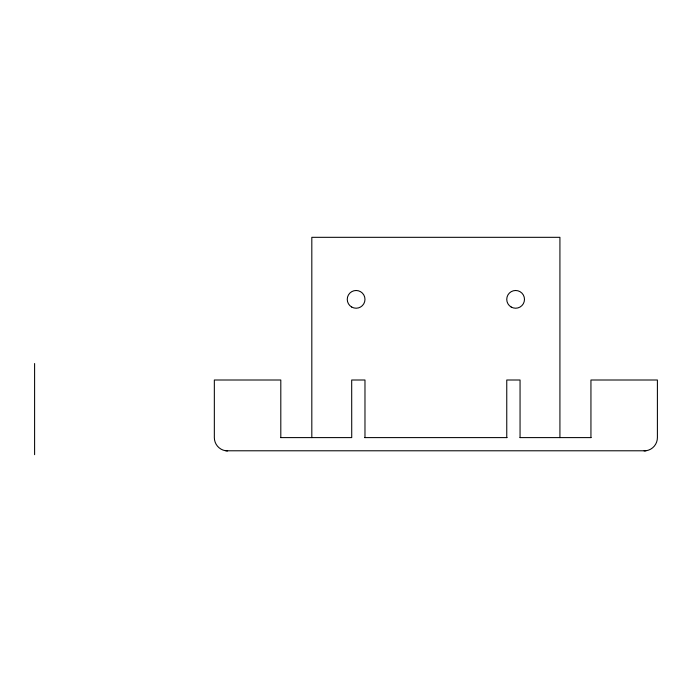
<?xml version="1.0" encoding="UTF-8"?>
<svg xmlns="http://www.w3.org/2000/svg" width="692" height="692" viewBox="0 0 692 692"><rect width="100%" height="100%" fill="white"/><g stroke="black" fill="none" stroke-linecap="round" stroke-linejoin="round"><path stroke-width="1.04" d="M645.844 450.786L225.903 450.786M280.667 437.603L351.726 437.603L351.692 380.003L364.978 380.003L364.978 437.603M364.675 437.603L507.072 437.603M520.012 437.603L591.072 437.603M590.942 437.603L590.942 380.003L657.4 380.003L657.4 437.603A13.295 13.295 0 0 1 644.105 450.899M559.923 437.603L559.923 237.321L311.815 237.321L311.815 437.603M520.055 437.603L520.055 380.003L506.76 380.003L506.76 437.603M280.805 437.603L280.805 380.003L214.338 380.003L214.338 437.603A13.295 13.295 0 0 0 227.633 450.899M34.6 363.525L34.6 454.679M351.692 307.032A8.858 8.858 0 0 0 364.978 299.351A8.858 8.858 0 0 0 351.692 291.678A8.858 8.858 0 0 0 351.692 307.032M511.189 307.032A8.858 8.858 0 0 0 524.484 299.351A8.858 8.858 0 0 0 511.189 291.678A8.858 8.858 0 0 0 511.189 307.032"/></g></svg>
